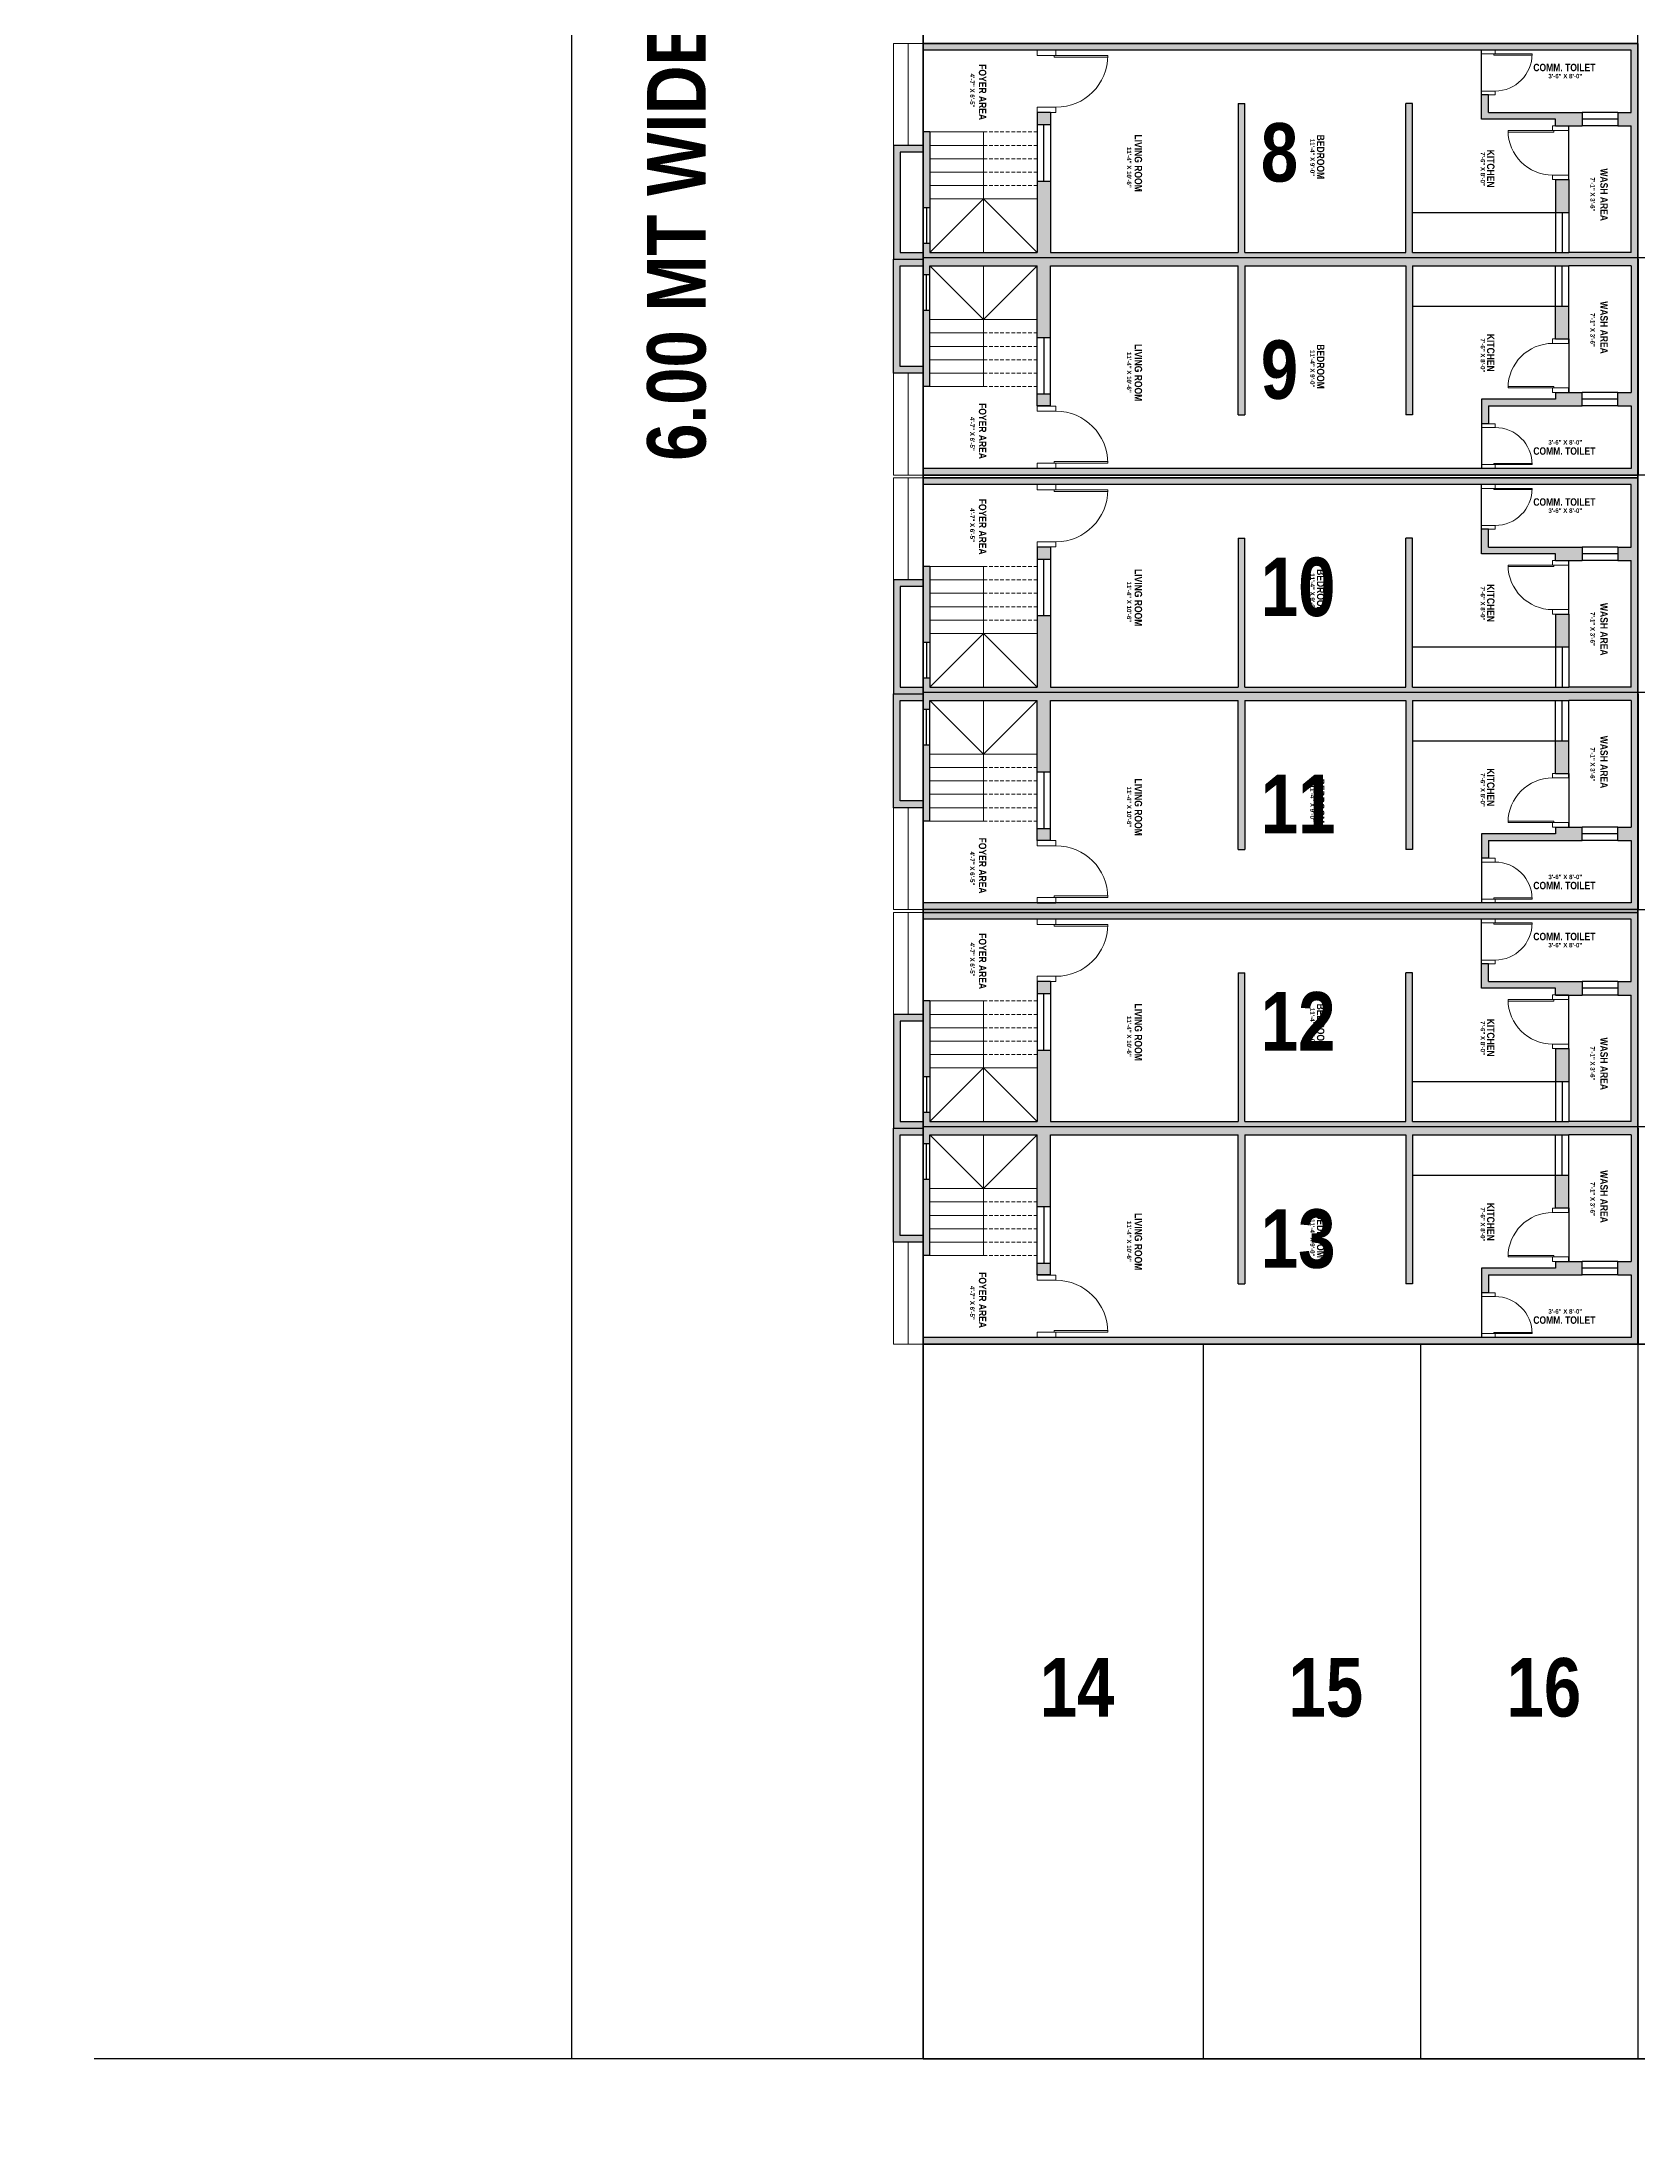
# Model space of a CAD drawing. Header units: inches. Extents: x 218041 to 238734, y -94371 to -86245.
# Drawn here: x 230632 to 231704, y -91138 to -89728 of the extents above; entities that cross this region are included whole.
import ezdxf

# ---------------------------------------------------------------- set-up
doc = ezdxf.new("R2010")
doc.units = ezdxf.units.IN
doc.header["$LTSCALE"] = 0.1
doc.header["$MEASUREMENT"] = 0
doc.linetypes.add('DASHED2', pattern=[0.375, 0.25, -0.125])
doc.layers.add('dimension', color=5, linetype='Continuous')
doc.layers.add('TEXT', color=250, linetype='Continuous')
for name, color, linetype, lineweight in [('dw', 33, 'Continuous', 15), ('my wall', 7, 'Continuous', 20), ('Wall', 250, 'Continuous', 30)]:
    doc.layers.add(name, color=color, linetype=linetype, lineweight=lineweight)
doc.layers.add('garden', color=7, linetype='Continuous', lineweight=13, true_color=0x2e8a0a)
doc.styles.get("Standard").update_dxf_attribs({"font": 'swisscb.ttf'})

# ---------------------------------------------------------------- blocks, each defined once
blk = doc.blocks.new('ZFASDF')
at = {"layer": 'dw'}
for p, q in [((231693.8, -88120.6), (231659.9, -88120.6)), ((231693.8, -88119.8), (231668.1, -88119.8)), ((231668.1, -88119.8), (231668.1, -88120.6))]:
    blk.add_line(p, q, dxfattribs=at)
for points in [[(231668.9, -88095.7), (231659.9, -88095.7), (231659.9, -88093.2), (231668.9, -88093.2)], [(231668.9, -88120.6), (231659.9, -88120.6), (231659.9, -88123.2), (231668.9, -88123.2)]]:
    blk.add_lwpolyline(points, close=True, dxfattribs=at)
blk.add_arc((231668.9, -88120.6), 24.9, 0, 90, dxfattribs=at)
blk = doc.blocks.new('GJRTYH')
at = {"lineweight": -3, "true_color": 0x636466, "transparency": 33554687}
h = blk.add_hatch(color=251, dxfattribs=at)
h.dxf.hatch_style = 1
h.paths.add_polyline_path([(237457.5, -92285.5), (237457.5, -92263.5), (237448.5, -92263.5), (237448.5, -92285.5)], flags=17)
h.paths.add_polyline_path([(237457.5, -92370.5), (237457.5, -92348.5), (237448.5, -92348.5), (237448.5, -92370.5)], flags=17)
h.paths.add_polyline_path([(237457.5, -92321.5), (237499.5, -92321.5), (237499.5, -92406.5), (237490.5, -92406.5), (237490.5, -92415.5), (237499.5, -92415.5), (237499.5, -92457.5), (237024, -92457.5), (237024, -92462), (237504, -92462), (237504, -92406.5), (237504, -92317), (237504, -92227.5), (237504, -92172), (237024, -92172), (237024, -92176.5), (237499.5, -92176.5), (237499.5, -92218.5), (237490.5, -92218.5), (237490.5, -92227.5), (237499.5, -92227.5), (237499.5, -92312.5), (237457.5, -92312.5), (237352.5, -92312.5), (237352.5, -92212.5), (237348, -92212.5), (237348, -92312.5), (237240, -92312.5), (237240, -92212.5), (237235.5, -92212.5), (237235.5, -92312.5), (237109.5, -92312.5), (237109.5, -92264.5), (237100.5, -92264.5), (237100.5, -92312.5), (237028.5, -92312.5), (237028.5, -92306.5), (237024, -92306.5), (237024, -92317), (237024, -92327.5), (237028.5, -92327.5), (237028.5, -92321.5), (237100.5, -92321.5), (237100.5, -92369.5), (237109.5, -92369.5), (237109.5, -92321.5), (237235.5, -92321.5), (237235.5, -92421.5), (237240, -92421.5), (237240, -92321.5), (237348, -92321.5), (237348, -92421.5), (237352.5, -92421.5), (237352.5, -92321.5)])
h.paths.add_polyline_path([(237466.5, -92227.5), (237466.5, -92218.5), (237403.5, -92218.5), (237403.5, -92206.5), (237399, -92206.5), (237399, -92223), (237448.5, -92223), (237448.5, -92227.5)], flags=17)
h.paths.add_polyline_path([(237466.5, -92415.5), (237466.5, -92406.5), (237448.5, -92406.5), (237448.5, -92411), (237399, -92411), (237399, -92427.5), (237403.5, -92427.5), (237403.5, -92415.5)], flags=17)
h.paths.add_polyline_path([(237109.5, -92415.5), (237109.5, -92407.5), (237100.5, -92407.5), (237100.5, -92415.5)], flags=17)
h.paths.add_polyline_path([(237109.5, -92226.5), (237109.5, -92218.5), (237100.5, -92218.5), (237100.5, -92226.5)], flags=17)
h.paths.add_polyline_path([(237028.5, -92282.5), (237028.5, -92231.5), (237024, -92231.5), (237024, -92240.5), (237024, -92282.5)], flags=17)
h.paths.add_polyline_path([(237028.5, -92402.5), (237028.5, -92351.5), (237024, -92351.5), (237024, -92402.5)], flags=17)
at = {"layer": 'garden', "lineweight": 0, "true_color": 0xd7c2ad}
h = blk.add_hatch(color=9, dxfattribs=at)
h.dxf.hatch_style = 1
h.paths.add_polyline_path([(237024, -92317), (237024, -92312.5), (237008.5, -92312.5), (237008.5, -92245), (237024, -92245), (237024, -92240.5), (237004, -92240.5), (237004, -92317)])
h.paths.add_polyline_path([(237024, -92393.5), (237024, -92389), (237008.5, -92389), (237008.5, -92321.5), (237024, -92321.5), (237024, -92317), (237004, -92317), (237004, -92393.5)])
at = {"lineweight": -3}
for p, q in [((237399, -92206.5), (237399, -92176.5)), ((237457.5, -92263.5), (237457.5, -92227.5)), ((237352.5, -92285.5), (237448.5, -92285.5)), ((237352.5, -92348.5), (237448.5, -92348.5)), ((237457.5, -92370.5), (237457.5, -92406.5)), ((237399, -92427.5), (237399, -92457.5))]:
    blk.add_line(p, q, dxfattribs=at)
at = {"color": 5}
for p, q in [((237100.5, -92226.5), (237100.5, -92264.5)), ((237105, -92264.5), (237105, -92226.5)), ((237109.5, -92226.5), (237109.5, -92264.5)), ((237490.5, -92218.5), (237466.5, -92218.5)), ((237490.5, -92223), (237466.5, -92223)), ((237490.5, -92227.5), (237466.5, -92227.5)), ((237024, -92306.5), (237024, -92282.5)), ((237026.2, -92282.5), (237026.2, -92306.5)), ((237028.5, -92282.5), (237028.5, -92306.5)), ((237448.5, -92285.5), (237448.5, -92312.5)), ((237453, -92285.5), (237453, -92312.5)), ((237457.5, -92285.5), (237457.5, -92312.5)), ((237448.5, -92348.5), (237448.5, -92321.5)), ((237453, -92348.5), (237453, -92321.5)), ((237457.5, -92348.5), (237457.5, -92321.5)), ((237024, -92327.5), (237024, -92351.5)), ((237026.2, -92351.5), (237026.2, -92327.5)), ((237028.5, -92351.5), (237028.5, -92327.5)), ((237100.5, -92407.5), (237100.5, -92369.5)), ((237105, -92369.5), (237105, -92407.5)), ((237109.5, -92407.5), (237109.5, -92369.5)), ((237490.5, -92406.5), (237466.5, -92406.5)), ((237490.5, -92411), (237466.5, -92411)), ((237490.5, -92415.5), (237466.5, -92415.5))]:
    blk.add_line(p, q, dxfattribs=at)
at = {"lineweight": -3}
for points in [[(237024, -92240.5), (237004, -92240.5), (237004, -92317), (237024, -92317)], [(237024, -92245), (237008.5, -92245), (237008.5, -92312.5), (237024, -92312.5)], [(237024, -92393.5), (237004, -92393.5), (237004, -92317), (237024, -92317)], [(237024, -92389), (237008.5, -92389), (237008.5, -92321.5), (237024, -92321.5)]]:
    blk.add_lwpolyline(points, dxfattribs=at)
at = {"layer": 'my wall'}
for p, q in [((237004, -92240.5), (237004, -92172)), ((237024, -92172), (237004, -92172)), ((237014, -92240.5), (237014, -92172)), ((237024, -92240.5), (237024, -92172)), ((237024, -92240.5), (237004, -92240.5)), ((237028.5, -92231.5), (237064.5, -92231.5)), ((237028.5, -92240.5), (237064.5, -92240.5)), ((237064.5, -92276.5), (237064.5, -92231.5)), ((237028.5, -92249.5), (237064.5, -92249.5)), ((237028.5, -92258.5), (237064.5, -92258.5)), ((237028.5, -92267.5), (237064.5, -92267.5)), ((237028.5, -92276.5), (237100.5, -92276.5)), ((237064.5, -92276.5), (237028.5, -92312.5)), ((237064.5, -92276.5), (237064.5, -92312.5)), ((237064.5, -92276.5), (237100.5, -92312.5)), ((237064.5, -92357.5), (237028.5, -92321.5)), ((237064.5, -92357.5), (237064.5, -92321.5)), ((237064.5, -92357.5), (237100.5, -92321.5)), ((237028.5, -92357.5), (237100.5, -92357.5)), ((237028.5, -92366.5), (237064.5, -92366.5)), ((237064.5, -92357.5), (237064.5, -92402.5)), ((237028.5, -92375.5), (237064.5, -92375.5)), ((237004, -92393.5), (237004, -92462)), ((237024, -92393.5), (237004, -92393.5)), ((237014, -92393.5), (237014, -92462)), ((237024, -92393.5), (237024, -92462)), ((237028.5, -92384.5), (237064.5, -92384.5)), ((237028.5, -92393.5), (237064.5, -92393.5)), ((237028.5, -92402.5), (237064.5, -92402.5)), ((237024, -92462), (237004, -92462))]:
    blk.add_line(p, q, dxfattribs=at)
at = {"layer": 'my wall', "linetype": 'DASHED2', "ltscale": 100}
for p, q in [((237064.5, -92231.5), (237100.5, -92231.5)), ((237064.5, -92240.5), (237100.5, -92240.5)), ((237064.5, -92249.5), (237100.5, -92249.5)), ((237064.5, -92258.5), (237100.5, -92258.5)), ((237064.5, -92267.5), (237100.5, -92267.5)), ((237064.5, -92366.5), (237100.5, -92366.5)), ((237064.5, -92375.5), (237100.5, -92375.5)), ((237064.5, -92384.5), (237100.5, -92384.5)), ((237064.5, -92393.5), (237100.5, -92393.5)), ((237064.5, -92402.5), (237100.5, -92402.5))]:
    blk.add_line(p, q, dxfattribs=at)
at = {"layer": 'Wall', "lineweight": 30}
for p, q in [((237024, -92172), (237024, -92176.5)), ((237024, -92172), (237504, -92172)), ((237504, -92172), (237024, -92172)), ((237499.5, -92176.5), (237024, -92176.5)), ((237499.5, -92218.5), (237499.5, -92176.5)), ((237504, -92227.5), (237504, -92172)), ((237235.5, -92212.5), (237235.5, -92312.5)), ((237235.5, -92212.5), (237240, -92212.5)), ((237240, -92312.5), (237240, -92212.5)), ((237352.5, -92212.5), (237348, -92212.5)), ((237348, -92312.5), (237348, -92212.5)), ((237352.5, -92312.5), (237352.5, -92212.5)), ((237403.5, -92206.5), (237399, -92206.5)), ((237399, -92223), (237399, -92206.5)), ((237403.5, -92218.5), (237403.5, -92206.5)), ((237100.5, -92218.5), (237100.5, -92226.5)), ((237109.5, -92218.5), (237100.5, -92218.5)), ((237100.5, -92226.5), (237109.5, -92226.5)), ((237109.5, -92218.5), (237109.5, -92226.5)), ((237448.5, -92223), (237399, -92223)), ((237403.5, -92218.5), (237466.5, -92218.5)), ((237448.5, -92227.5), (237448.5, -92223)), ((237448.5, -92227.5), (237466.5, -92227.5)), ((237466.5, -92218.5), (237466.5, -92227.5)), ((237490.5, -92218.5), (237490.5, -92227.5)), ((237490.5, -92218.5), (237499.5, -92218.5)), ((237490.5, -92227.5), (237499.5, -92227.5)), ((237499.5, -92312.5), (237499.5, -92227.5)), ((237504, -92317), (237504, -92227.5)), ((237024, -92231.5), (237024, -92282.5)), ((237028.5, -92231.5), (237024, -92231.5)), ((237028.5, -92231.5), (237028.5, -92282.5)), ((237100.5, -92264.5), (237109.5, -92264.5)), ((237100.5, -92264.5), (237100.5, -92312.5)), ((237109.5, -92264.5), (237109.5, -92312.5)), ((237448.5, -92263.5), (237457.5, -92263.5)), ((237448.5, -92263.5), (237448.5, -92285.5)), ((237457.5, -92263.5), (237457.5, -92285.5)), ((237028.5, -92282.5), (237024, -92282.5)), ((237448.5, -92285.5), (237457.5, -92285.5)), ((237024, -92306.5), (237024, -92317)), ((237028.5, -92306.5), (237024, -92306.5)), ((237028.5, -92306.5), (237028.5, -92312.5)), ((237024, -92327.5), (237024, -92317)), ((237028.5, -92312.5), (237100.5, -92312.5)), ((237028.5, -92327.5), (237028.5, -92321.5)), ((237028.5, -92321.5), (237100.5, -92321.5)), ((237100.5, -92369.5), (237100.5, -92321.5)), ((237109.5, -92312.5), (237235.5, -92312.5)), ((237109.5, -92369.5), (237109.5, -92321.5)), ((237109.5, -92321.5), (237235.5, -92321.5)), ((237235.5, -92421.5), (237235.5, -92321.5)), ((237240, -92312.5), (237348, -92312.5)), ((237240, -92321.5), (237240, -92421.5)), ((237240, -92321.5), (237348, -92321.5)), ((237348, -92321.5), (237348, -92421.5)), ((237352.5, -92312.5), (237457.5, -92312.5)), ((237352.5, -92321.5), (237352.5, -92421.5)), ((237352.5, -92321.5), (237457.5, -92321.5)), ((237499.5, -92312.5), (237457.5, -92312.5)), ((237499.5, -92321.5), (237457.5, -92321.5)), ((237499.5, -92321.5), (237499.5, -92406.5)), ((237504, -92317), (237504, -92406.5)), ((237028.5, -92327.5), (237024, -92327.5)), ((237024, -92402.5), (237024, -92351.5)), ((237028.5, -92351.5), (237024, -92351.5)), ((237028.5, -92402.5), (237028.5, -92351.5)), ((237448.5, -92348.5), (237457.5, -92348.5)), ((237448.5, -92370.5), (237448.5, -92348.5)), ((237457.5, -92370.5), (237457.5, -92348.5)), ((237100.5, -92369.5), (237109.5, -92369.5)), ((237448.5, -92370.5), (237457.5, -92370.5)), ((237028.5, -92402.5), (237024, -92402.5)), ((237100.5, -92407.5), (237109.5, -92407.5)), ((237100.5, -92415.5), (237100.5, -92407.5)), ((237109.5, -92415.5), (237109.5, -92407.5)), ((237448.5, -92406.5), (237466.5, -92406.5)), ((237448.5, -92406.5), (237448.5, -92411)), ((237466.5, -92415.5), (237466.5, -92406.5)), ((237490.5, -92415.5), (237490.5, -92406.5)), ((237490.5, -92406.5), (237499.5, -92406.5)), ((237504, -92406.5), (237504, -92462)), ((237109.5, -92415.5), (237100.5, -92415.5)), ((237235.5, -92421.5), (237240, -92421.5)), ((237352.5, -92421.5), (237348, -92421.5)), ((237448.5, -92411), (237399, -92411)), ((237399, -92411), (237399, -92427.5)), ((237403.5, -92415.5), (237466.5, -92415.5)), ((237403.5, -92415.5), (237403.5, -92427.5)), ((237490.5, -92415.5), (237499.5, -92415.5)), ((237499.5, -92415.5), (237499.5, -92457.5)), ((237403.5, -92427.5), (237399, -92427.5)), ((237024, -92462), (237024, -92457.5)), ((237499.5, -92457.5), (237024, -92457.5)), ((237024, -92462), (237504, -92462)), ((237504, -92462), (237024, -92462))]:
    blk.add_line(p, q, dxfattribs=at)
at = {"layer": 'my wall', "rotation": 180}
for p, xscale, yscale, zscale in [((-87223.3, -215548.9), -1.399999999999774, 1.399999999999774, 1.399999999999774), ((515449.3, -197975.3), 1.200000000007567, 1.200000000007567, 1.200000000007567)]:
    blk.add_blockref('ZFASDF', p, dxfattribs=dict(at, xscale=xscale, yscale=yscale, zscale=zscale))
at = {"layer": 'my wall', "xscale": -1, "rotation": 180}
blk.add_blockref('ZFASDF', (5739.1, -180299.7), dxfattribs=at)
at = {"layer": 'my wall'}
for p, xscale, yscale, zscale in [((515449.3, 13341.3), -1.200000000007567, 1.200000000007567, 1.200000000007567), ((-87223.3, 30914.9), 1.399999999999774, 1.399999999999774, 1.399999999999774)]:
    blk.add_blockref('ZFASDF', p, dxfattribs=dict(at, xscale=xscale, yscale=yscale, zscale=zscale))
blk.add_blockref('ZFASDF', (5739.1, -4334.3), dxfattribs=at)
at = {"layer": 'TEXT', "ltscale": 1000}
for s, height, p in [('4\'-7" X 6\'-5"', 3, (237055.5, -92192.3)), ('FOYER AREA', 5, (237061.4, -92186)), ('LIVING ROOM', 5, (237166, -92233.2)), ('11\'-4" X 9\'-0"', 3, (237283.9, -92236.1)), ('BEDROOM', 5, (237288.4, -92233.3)), ('11\'-4" X 10\'-6"', 3, (237160.8, -92241.6)), ('7\'-6" X 8\'-0"', 3, (237398.3, -92245)), ('KITCHEN', 5, (237402.6, -92243.4)), ('7\'-1" X 3\'-6"', 3, (237472, -92262.1)), ('WASH AREA', 5, (237478.7, -92256)), ('7\'-1" X 3\'-6"', 3, (237472, -92353.1)), ('WASH AREA', 5, (237478.7, -92345.2)), ('KITCHEN', 5, (237402.6, -92367.1)), ('11\'-4" X 10\'-6"', 3, (237160.8, -92379.3)), ('LIVING ROOM', 5, (237166, -92373.9)), ('11\'-4" X 9\'-0"', 3, (237283.9, -92378)), ('BEDROOM', 5, (237288.4, -92374.1)), ('7\'-6" X 8\'-0"', 3, (237398.3, -92370.2)), ('4\'-7" X 6\'-5"', 3, (237055.5, -92422.9)), ('FOYER AREA', 5, (237061.4, -92413.6))]:
    blk.add_text(s, height=height, rotation=270, dxfattribs=at).set_placement(p)
for s, height, p in [('COMM. TOILET', 5, (237433.7, -92190.7)), ('3\'-6" X 8\'-0"', 3, (237443.8, -92195.5)), ('3\'-6" X 8\'-0"', 3, (237443.8, -92441.5)), ('COMM. TOILET', 5, (237433.7, -92448.3))]:
    blk.add_text(s, height=height, dxfattribs=at).set_placement(p)
blk = doc.blocks.new('FDGWRFWER')
at = {"color": 5, "lineweight": 30}
for p, q in [((231974.3, -87063.5), (231014.7, -87063.5)), ((231974.3, -87209.5), (231014.8, -87209.5)), ((231974.3, -87355.4), (231015, -87355.4)), ((231974.3, -87501.3), (231015.1, -87501.3)), ((231494.3, -87647.2), (231014.3, -87647.2)), ((231974.3, -87647.2), (231494.3, -87647.2))]:
    blk.add_line(p, q, dxfattribs=at)
for points in [[(231974.3, -88273.1), (231014.3, -88273.1)], [(231044.6, -88273.1), (231944, -88273.1)]]:
    blk.add_lwpolyline(points, dxfattribs=at)
at = {"layer": 'dimension', "color": 5, "lineweight": 30}
for p, q in [((231014.3, -88273.1), (231014.3, -85683.1)), ((230778.3, -85725.1), (230778.3, -88273.1)), ((231014.3, -85997.8), (231014.3, -87073.9)), ((231494.3, -87073.9), (231494.3, -86625.8)), ((231014.3, -87073.9), (231014.3, -87253.7)), ((231494.3, -87253.7), (231494.3, -87073.9)), ((231494.3, -87073.9), (231494.3, -87253.7)), ((231014.3, -87253.7), (231014.3, -87433.5)), ((231494.3, -87433.5), (231494.3, -87253.7)), ((231494.3, -87253.7), (231494.3, -87433.5)), ((231014.3, -87433.5), (231014.3, -87613.3)), ((231494.3, -87613.3), (231494.3, -87433.5)), ((231494.3, -87433.5), (231494.3, -87613.3)), ((231014.3, -87613.3), (231014.3, -87793.1)), ((231494.3, -87793.1), (231494.3, -87613.3)), ((231494.3, -87613.3), (231494.3, -87793.1)), ((231014.3, -88273.1), (231014.3, -87793.1)), ((231224.4, -87793.1), (231014.3, -87793.1)), ((231014.3, -87793.1), (231494.3, -87793.1)), ((231466, -87793.1), (231286.2, -87793.1)), ((231764.2, -87793.1), (231466, -87793.1)), ((231494.3, -87793.1), (231974.3, -87793.1)), ((231014.3, -88273.1), (231974.3, -88273.1))]:
    blk.add_line(p, q, dxfattribs=at)
at = {"layer": 'dimension', "color": 5, "lineweight": -3}
blk.add_line((231014.3, -85683.1), (231014.3, -88273.1), dxfattribs=at)
at = {"layer": 'dimension', "color": 5, "lineweight": 30}
for points in [[(231202.4, -87793.1), (231202.4, -88273.1)], [(231348.4, -87793.1), (231348.4, -88273.1)], [(231494.3, -87793.1), (231494.3, -88273.1)]]:
    blk.add_lwpolyline(points, dxfattribs=at)
at = {"layer": 'TEXT', "color": 5, "insert": (230829, -87199.8), "char_height": 39.344, "attachment_point": 1, "rotation": 90}
blk.add_mtext_dynamic_manual_height_columns('6.00 MT WIDE ROAD', width=690.625, gutter_width=0.489, heights=[0], dxfattribs=at)
at = {"layer": 'TEXT', "color": 18, "true_color": 0x000000, "attachment_point": 1}
for s, insert, char_height in [('8', (231241.1, -86973), 39.3), ('9', (231241.1, -87118.9), 39.3), ('10', (231241.1, -87264.8), 39.34), ('11', (231241.1, -87410.7), 39.34), ('12', (231241.1, -87556.6), 39.34), ('13', (231241.1, -87702.5), 39.34), ('14', (231092.7, -88003.9), 39.34), ('15', (231259.7, -88003.9), 39.34), ('16', (231406.1, -88003.9), 39.34)]:
    blk.add_mtext_dynamic_manual_height_columns(s, width=100.846, gutter_width=0.489, heights=[0], dxfattribs=dict(at, insert=insert, char_height=char_height))

msp = doc.modelspace()

# ---------------------------------------------------------------- linework, layer by layer
at = {"lineweight": -3}
msp.add_line((232572.174, -91082.11), (230666.977, -91082.11), dxfattribs=at)
at = {"color": 3, "lineweight": 60}
msp.add_circle((229596.419, -90154.183), 3908.956, dxfattribs=at)

# ---------------------------------------------------------------- block references
at = {"lineweight": -3}
msp.add_blockref('FDGWRFWER', (209.176, -2808.985), dxfattribs=at)
at = {"color": 3, "lineweight": -3}
for p in [(-5800.46, 2443.566), (-5800.46, 2151.73), (-5800.46, 1859.894)]:
    msp.add_blockref('GJRTYH', p, dxfattribs=at)

doc.saveas('drawing.dxf')
